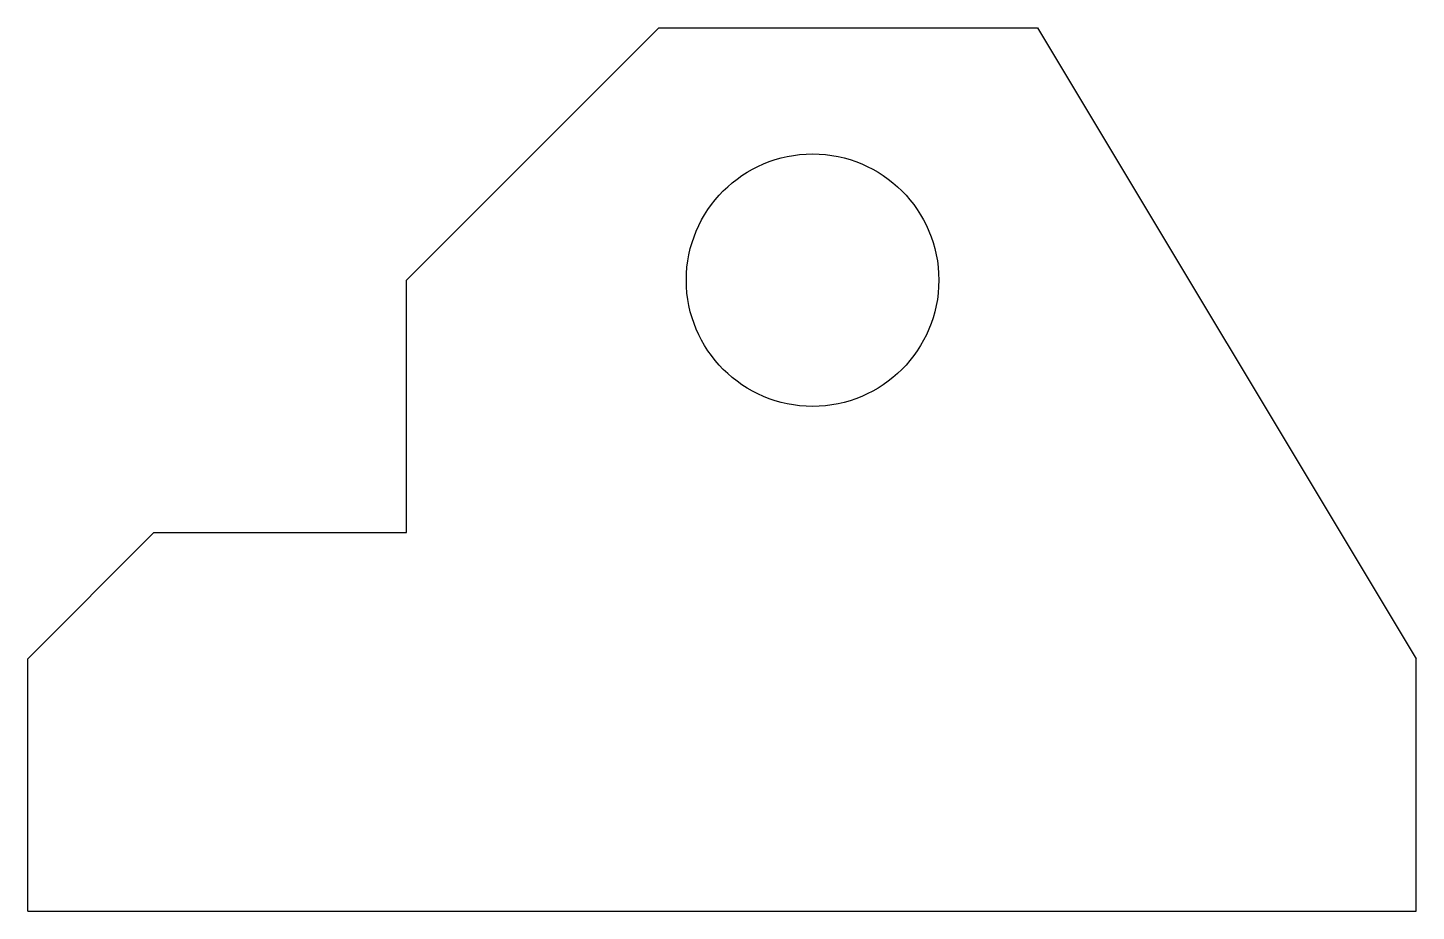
# Model space of a CAD drawing. Header units: inches. Extents: x 19.5 to 30.5, y 12 to 19.
import ezdxf

# ---------------------------------------------------------------- set-up
doc = ezdxf.new("R2010")
doc.units = ezdxf.units.IN
doc.header["$MEASUREMENT"] = 0

msp = doc.modelspace()

# ---------------------------------------------------------------- linework, layer by layer
for p, q in [((22.479, 16.963), (24.479, 18.963)), ((24.479, 18.963), (27.479, 18.963)), ((27.479, 18.963), (30.479, 13.963)), ((22.479, 14.963), (22.479, 16.963)), ((19.479, 13.963), (20.479, 14.963)), ((20.479, 14.963), (22.479, 14.963)), ((19.479, 11.963), (19.479, 13.963)), ((30.479, 11.963), (30.479, 13.963)), ((19.479, 11.963), (30.479, 11.963))]:
    msp.add_line(p, q)
msp.add_circle((25.697, 16.963), 1)

doc.saveas('drawing.dxf')
